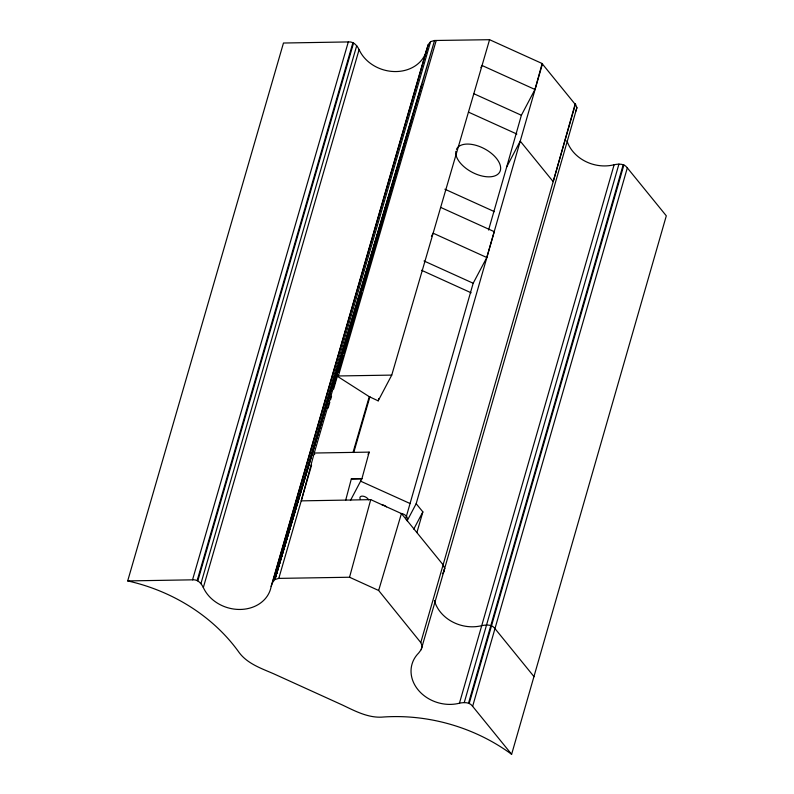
<?xml version="1.0" encoding="UTF-8"?>
<svg xmlns="http://www.w3.org/2000/svg" width="794" height="794" viewBox="0 0 794 794"><rect width="100%" height="100%" fill="white"/><g stroke="black" fill="none" stroke-linecap="round" stroke-linejoin="round"><path stroke-width="1.19" d="M440.66 207.393L494.285 231.689L416.175 503.704L407.133 520.854M301.244 500.865L314.245 453.027L412.126 118.008L274.853 579.531L272.521 582.429L271.171 586.389A35.78 29.854 16.1 0 1 240.294 609.455A35.78 29.854 16.1 0 1 203.333 587.52C201.269 583.332 197.726 579.213 192.535 579.828L127.695 580.92L283.468 43.025L348.308 41.933C353.499 41.318 357.042 45.437 359.106 49.625A35.78 29.854 16.1 0 0 396.057 71.559A35.78 29.854 16.1 0 0 426.944 48.494L428.294 44.533L430.616 41.635L434.566 40.494L489.57 39.7L542.501 63.679L486.692 257.752L473.174 283.24L406.012 517.658M301.72 500.855L345.718 500.101L351.335 478.891L361.915 478.713L369.17 452.123L314.245 453.027L314.682 454.486M430.616 41.635L274.853 579.531L278.793 578.389L349.539 577.238L370.738 499.634L401.427 513.569L443.221 564.961L444.68 568.534L421.197 649.611L418.656 653.035A35.78 29.854 16 0 0 418.031 689.758A35.78 29.854 16 0 0 459.448 703.206C464.043 702.263 469.641 701.926 472.638 706.342L511.624 754.3L666.305 215.819L627.32 167.871C624.312 163.445 618.725 163.792 614.129 164.735A35.78 29.854 16 0 1 566.956 140.707M506.721 166.879L521.38 115.259L534.977 89.474L542.113 63.639L575.104 104.203L553.22 181.677L520.229 141.124L506.721 166.879L488.568 230.032M574.806 103.865L575.461 104.074L420.78 642.554L422.239 646.137L421.197 649.611M442.367 573.725L443.638 572.017L576.91 107.656L575.461 104.074M614.129 164.735L459.448 703.206M618.933 164.09L464.252 702.571M623.23 164.626L468.549 703.097M623.895 164.914L469.224 703.395M627.32 167.871L472.638 706.342M416.89 532.595L422.865 511.882L416.175 503.704M192.535 579.828L348.308 41.933M197.16 580.513L352.933 42.618M197.825 580.821L353.588 42.926M200.922 583.63L356.695 45.734M203.333 587.52L359.106 49.625M271.171 586.389L426.944 48.494M272.521 582.429L428.294 44.533M278.793 578.389L311.576 465.185M328.111 408.116L329.828 402.171M330.522 399.789L331.555 396.226M333.619 389.09L337.748 374.828M338.442 372.446L343.256 355.801M343.951 353.419L361.508 292.788M362.203 290.406L434.566 40.494L274.853 579.531L421.882 84.372M353.737 452.53L369.935 396.672M489.57 39.7L391.75 375.096L378.172 400.851L369.26 396.672L336.745 375.89L338.373 375.969L436.194 40.573M353.032 452.431L369.26 396.672M378.172 400.851L378.857 398.489M420.78 642.554L378.649 590.488L401.427 513.569M575.878 111.14L576.91 107.656M443.638 572.017L444.68 568.534M351.335 478.891L361.915 478.713M350.422 500.528L361.746 479.03M480.916 67.649L482.047 65.495L534.977 89.474M431.44 236.413L433.137 233.198L486.752 257.484M368.039 454.267L369.17 452.123M413.753 529.132L422.865 511.882M345.718 500.101L370.738 499.634M338.373 375.969L391.75 375.096M474.087 93.831L521.38 115.259M468.45 112.113L516.854 134.047M444.888 189.21L494.424 211.651M424.026 260.978L473.174 283.24M360.565 481.154L410.101 503.535M421.564 270.278L471.14 292.797M349.539 577.238L378.649 590.488M534.064 676.696L495.079 628.749C492.082 624.322 486.484 624.67 481.889 625.612A35.78 29.854 16 0 1 434.397 600.453M456.451 149.341A24.425 13.26 28 0 1 493.054 154.78A24.425 13.26 28 0 1 486.444 176.734A24.425 13.26 28 0 1 455.835 151.366M360.168 498.95A4.883 2.66 27.8 0 1 362.818 496.151A4.883 2.66 27.8 0 1 368.605 499.833M401.218 513.48A4.883 2.66 27.8 0 1 406.459 516.308A4.883 2.66 27.8 0 1 406.26 519.762M382.023 504.815A4.883 2.66 27.8 0 1 386.45 506.82M511.624 754.3A166.055 138.414 16 0 0 383.691 716.992C368.803 718.491 355.275 711.116 342.293 704.963L274.069 673.957C261.137 668.3 246.537 663.536 238.23 651.259A166.055 138.444 16.2 0 0 127.695 580.92"/></g></svg>
